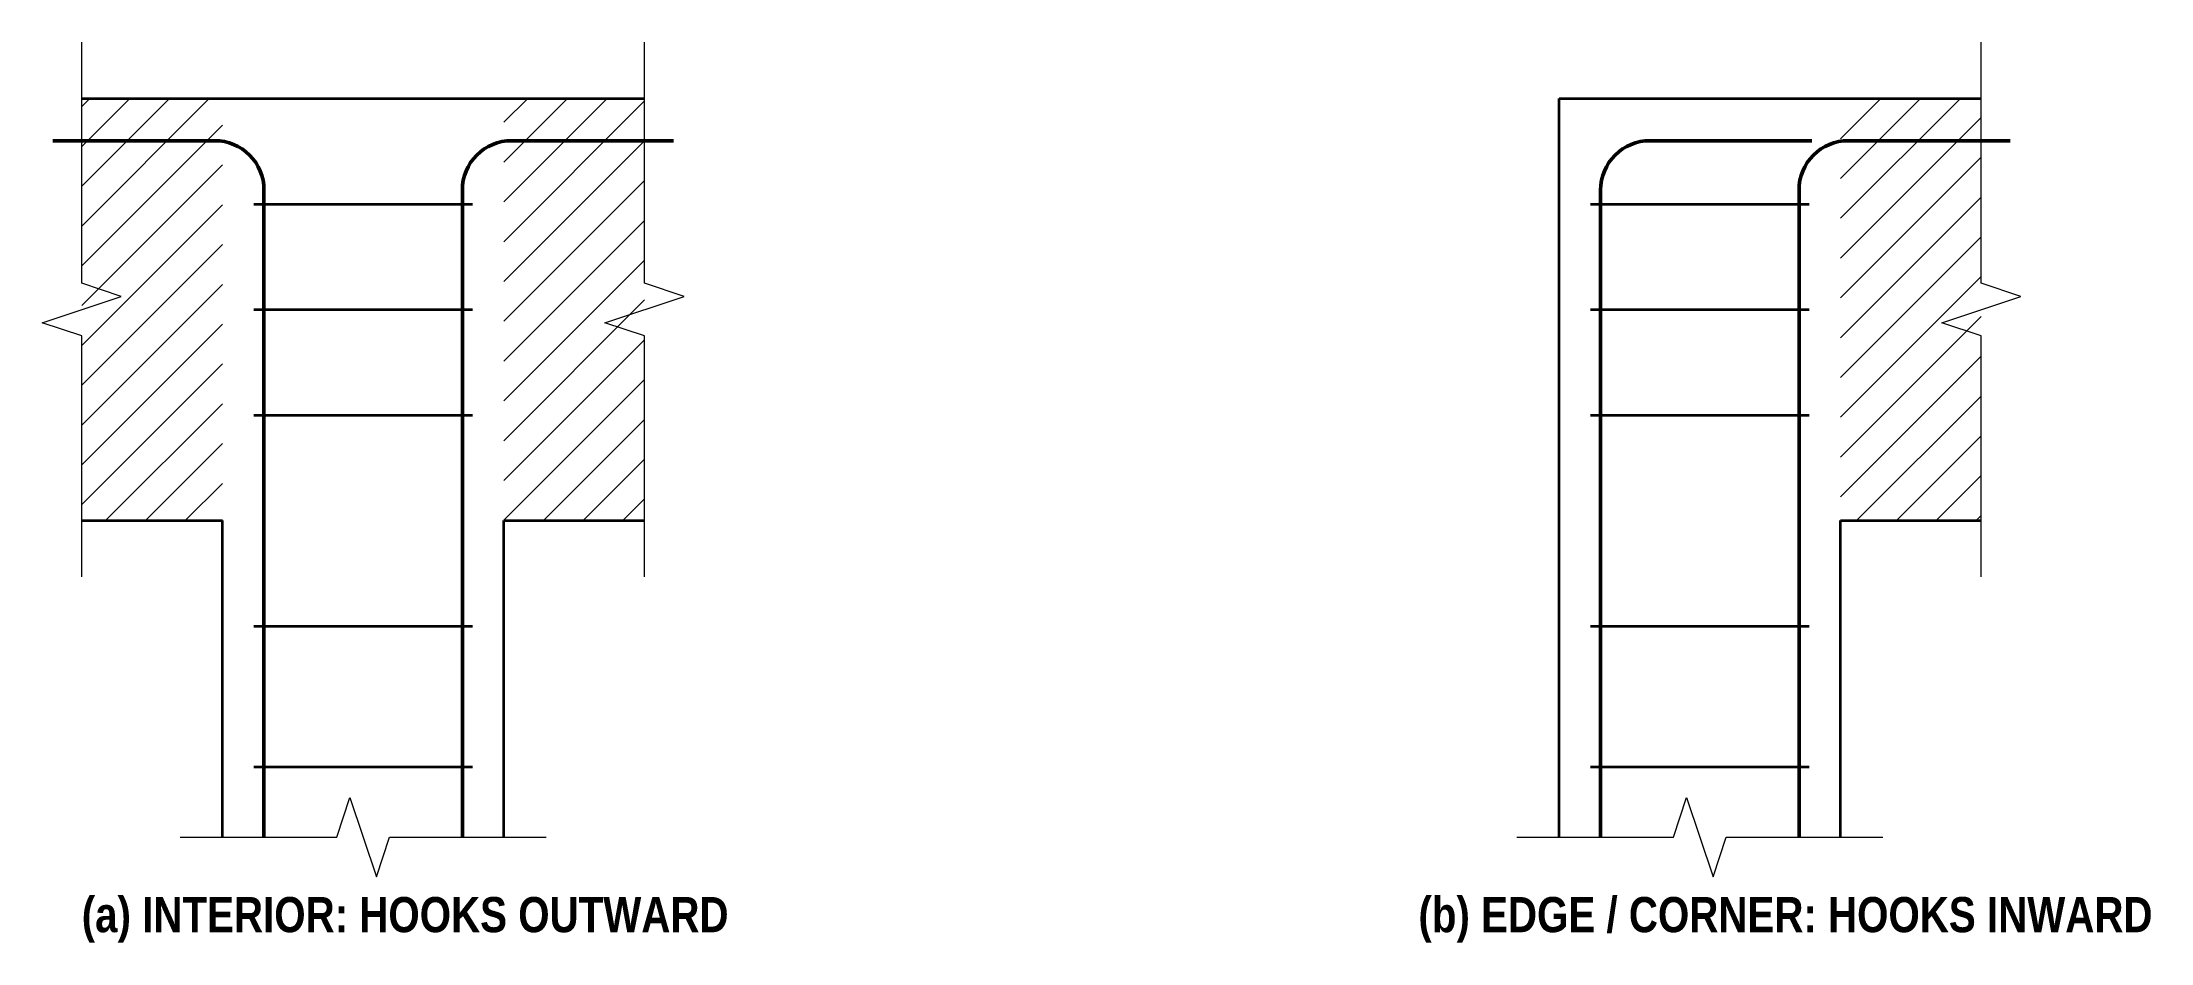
# Model space of a CAD drawing. Header units: millimetres. Extents: x -256 to 2741, y -31200 to -29920.
import ezdxf
from ezdxf.enums import TextEntityAlignment as Align

# ---------------------------------------------------------------- set-up
doc = ezdxf.new("R2010")
doc.units = ezdxf.units.MM
doc.header["$LTSCALE"] = 3.75
for name, color, linetype, lineweight in [('S-BREAK', 8, 'Continuous', 18), ('S-CONC', 4, 'Continuous', 35), ('S-HATCH', 9, 'Continuous', 13), ('S-REBR', 1, 'Continuous', 50), ('S-REBR-SEC', 30, 'Continuous', 35), ('S-TEXT', 7, 'Continuous', 18)]:
    doc.layers.add(name, color=color, linetype=linetype, lineweight=lineweight)
doc.styles.add('ANB', font='ARIALNB_0.TTF')

msp = doc.modelspace()

# ---------------------------------------------------------------- hatches: boundary and pattern name
at = {"layer": 'S-HATCH'}
h = msp.add_hatch(dxfattribs=at)
h.set_pattern_fill('ANSI31', color=256, scale=12.59843)
h.paths.add_polyline_path([(-200, -30600), (0, -30600), (0, -30000), (-200, -30000)])
h = msp.add_hatch(dxfattribs=at)
h.set_pattern_fill('ANSI31', color=256, scale=12.59843)
h.paths.add_polyline_path([(400, -30600), (600, -30600), (600, -30000), (400, -30000)])
h = msp.add_hatch(dxfattribs=at)
h.set_pattern_fill('ANSI31', color=256, scale=12.59843)
h.paths.add_polyline_path([(2300, -30600), (2500, -30600), (2500, -30000), (2300, -30000)])

# ---------------------------------------------------------------- linework, layer by layer
at = {"layer": 'S-BREAK', "flags": 128}
for points in [[(-200, -30680), (-200, -30337.5), (-256.25, -30318.75), (-143.75, -30281.25), (-200, -30262.5), (-200, -29920)], [(600, -30680), (600, -30337.5), (543.75, -30318.75), (656.25, -30281.25), (600, -30262.5), (600, -29920)], [(2500, -30680), (2500, -30337.5), (2443.75, -30318.75), (2556.25, -30281.25), (2500, -30262.5), (2500, -29920)], [(-60, -31050), (162.5, -31050), (181.25, -30993.75), (218.75, -31106.25), (237.5, -31050), (460, -31050)], [(1840, -31050), (2062.5, -31050), (2081.25, -30993.75), (2118.75, -31106.25), (2137.5, -31050), (2360, -31050)]]:
    msp.add_lwpolyline(points, dxfattribs=at)
at = {"layer": 'S-CONC'}
for p, q in [((-200, -30000), (600, -30000)), ((1900, -30600), (1900, -30000)), ((1900, -30000), (2500, -30000)), ((-200, -30600), (0, -30600)), ((0, -31050), (0, -30600)), ((400, -31050), (400, -30600)), ((400, -30600), (600, -30600)), ((1900, -31050), (1900, -30600)), ((2300, -31050), (2300, -30600)), ((2300, -30600), (2500, -30600))]:
    msp.add_line(p, q, dxfattribs=at)
at = {"layer": 'S-REBR', "flags": 128}
for points in [[(59, -31050), (59, -30130, 0.4142136), (-11, -30060), (-241, -30060)], [(341, -31050), (341, -30130, -0.4142136), (411, -30060), (641, -30060)], [(1959, -31050), (1959, -30130, -0.4142136), (2029, -30060), (2259, -30060)], [(2241, -31050), (2241, -30130, -0.4142136), (2311, -30060), (2541, -30060)]]:
    msp.add_lwpolyline(points, format="xyb", dxfattribs=at)
at = {"layer": 'S-REBR-SEC'}
for p, q in [((44.5, -30150), (355.5, -30150)), ((1944.5, -30150), (2255.5, -30150)), ((44.5, -30300), (355.5, -30300)), ((1944.5, -30300), (2255.5, -30300)), ((44.5, -30450), (355.5, -30450)), ((1944.5, -30450), (2255.5, -30450)), ((44.5, -30750), (355.5, -30750)), ((1944.5, -30750), (2255.5, -30750)), ((44.5, -30950), (355.5, -30950)), ((1944.5, -30950), (2255.5, -30950))]:
    msp.add_line(p, q, dxfattribs=at)

# ---------------------------------------------------------------- texts
at = {"layer": 'S-TEXT', "style": 'ANB'}
for s, p in [('(a) INTERIOR: HOOKS OUTWARD', (-200, -31200)), ('(b) EDGE / CORNER: HOOKS INWARD', (1700, -31200))]:
    msp.add_text(s, height=50, dxfattribs=at).set_placement(p, align=Align.BOTTOM_LEFT)

doc.saveas('drawing.dxf')
